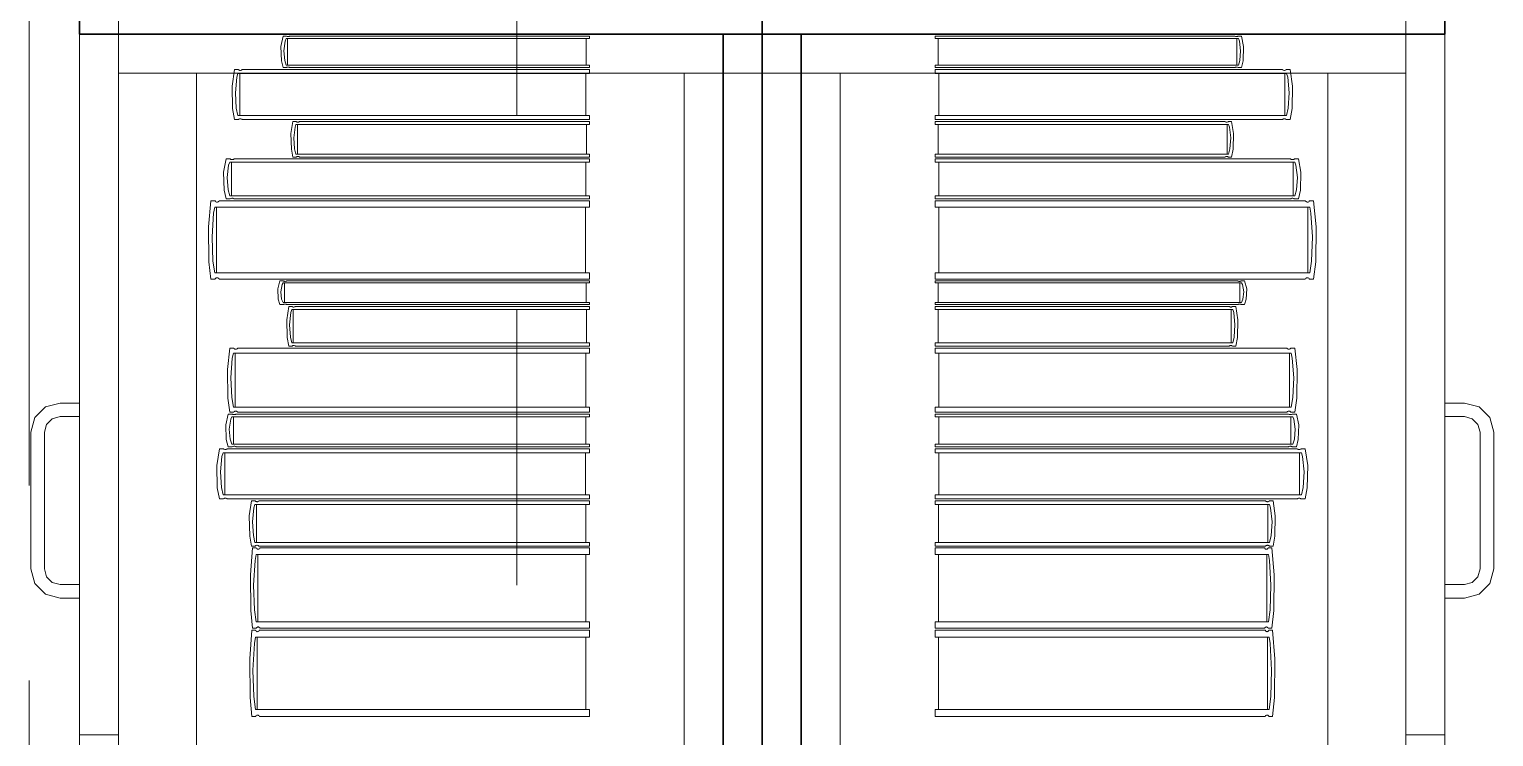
# Model space of a CAD drawing. Header units: inches. Extents: x -38 to 5698, y -33 to 92.
# Drawn here: x 115.82 to 116.571, y 11.721 to 12.084 of the extents above; entities that cross this region are included whole.
import ezdxf

# ---------------------------------------------------------------- set-up
doc = ezdxf.new("R2010")
doc.units = ezdxf.units.IN
doc.header["$MEASUREMENT"] = 0
doc.set_wipeout_variables(frame=1)
for name, pattern in [('Hidden Line', [0.195611, 0.141111, -0.0545]), ('Punto & Raya', [0.65, 0.5, -0.075, 0, -0.075]), ('Wipeout_Contour', [1, 0, -1])]:
    doc.linetypes.add(name, pattern=pattern)
for name, color, linetype in [('02 _ ARQ _ ALB _ Ejes Generales', 7, 'Continuous'), ('08 _ STR _ EXT _ 09 Vigas', 7, 'Continuous'), ('Interior - Mobiliario', 7, 'Continuous')]:
    doc.layers.add(name, color=color, linetype=linetype)

msp = doc.modelspace()

# ---------------------------------------------------------------- linework, layer by layer
at = {"layer": '02 _ ARQ _ ALB _ Ejes Generales', "color": 252, "linetype": 'Punto & Raya', "lineweight": 13}
msp.add_line((115.82, 3.05001), (115.82, 44.9), dxfattribs=at)
at = {"layer": 'Interior - Mobiliario', "color": 175, "linetype": 'Continuous', "lineweight": 13}
for p, q in [((115.8658, 10.62125), (115.8658, 12.08125)), ((115.8658, 12.08125), (116.1758, 12.08125)), ((116.1758, 12.08125), (116.1758, 10.62125)), ((116.2158, 12.08125), (116.2158, 10.62125)), ((116.5258, 12.08125), (116.2158, 12.08125)), ((116.5258, 10.62125), (116.5258, 12.08125)), ((115.94923, 12.06767), (115.94903, 12.07488)), ((115.95054, 12.0728), (115.95094, 12.06784)), ((116.44106, 12.0728), (116.44066, 12.06784)), ((116.44236, 12.06767), (116.44256, 12.07488)), ((115.95009, 12.06414), (115.94923, 12.06767)), ((115.95094, 12.06784), (115.95166, 12.06542)), ((115.95166, 12.06542), (116.10714, 12.06542)), ((116.10714, 12.06542), (116.10714, 12.06414)), ((116.43993, 12.06542), (116.28445, 12.06542)), ((116.28445, 12.06542), (116.28445, 12.06414)), ((116.44066, 12.06784), (116.43993, 12.06542)), ((116.44151, 12.06414), (116.44236, 12.06767)), ((115.8658, 10.64125), (115.8658, 12.06125)), ((115.8658, 12.06125), (115.9058, 12.06125)), ((115.9058, 12.06125), (116.1558, 12.06125)), ((115.9058, 12.06125), (115.9058, 10.64125)), ((115.92393, 12.05458), (115.92515, 12.06314)), ((115.92515, 12.06314), (115.92713, 12.06314)), ((115.92643, 12.05914), (115.92567, 12.05127)), ((115.92697, 12.06108), (115.92643, 12.05914)), ((116.10714, 12.06108), (115.92697, 12.06108)), ((115.92713, 12.06314), (115.92728, 12.063)), ((115.92728, 12.063), (115.92752, 12.06285)), ((115.92752, 12.06285), (115.92777, 12.06275)), ((115.92777, 12.06275), (115.92803, 12.06271)), ((115.92788, 12.03953), (115.92788, 12.06108)), ((115.92803, 12.06271), (115.9283, 12.06271)), ((115.9283, 12.06271), (115.92857, 12.06277)), ((115.92857, 12.06277), (115.92882, 12.06288)), ((115.92882, 12.06288), (115.92904, 12.06304)), ((115.92904, 12.06304), (115.92915, 12.06314)), ((115.92915, 12.06314), (116.10714, 12.06314)), ((115.95179, 12.06414), (115.95009, 12.06414)), ((115.95188, 12.0642), (115.95179, 12.06414)), ((115.95208, 12.0643), (115.95188, 12.0642)), ((115.9523, 12.06436), (115.95208, 12.0643)), ((115.95252, 12.0644), (115.9523, 12.06436)), ((115.95275, 12.0644), (115.95252, 12.0644)), ((115.95298, 12.06438), (115.95275, 12.0644)), ((115.9532, 12.06431), (115.95298, 12.06438)), ((115.9534, 12.06422), (115.9532, 12.06431)), ((115.95353, 12.06414), (115.9534, 12.06422)), ((116.10714, 12.06414), (115.95353, 12.06414)), ((116.10532, 12.06108), (116.10532, 12.03953)), ((116.10714, 12.06314), (116.10714, 12.06108)), ((116.1558, 10.64125), (116.1558, 12.06125)), ((116.2358, 10.64125), (116.2358, 12.06125)), ((116.4858, 12.06125), (116.2358, 12.06125)), ((116.28445, 12.06414), (116.43806, 12.06414)), ((116.46245, 12.06314), (116.28445, 12.06314)), ((116.28445, 12.06314), (116.28445, 12.06108)), ((116.28445, 12.06108), (116.46462, 12.06108)), ((116.28627, 12.06108), (116.28627, 12.03953)), ((116.43806, 12.06414), (116.43819, 12.06422)), ((116.43819, 12.06422), (116.43839, 12.06431)), ((116.43839, 12.06431), (116.43861, 12.06438)), ((116.43861, 12.06438), (116.43884, 12.0644)), ((116.43884, 12.0644), (116.43907, 12.0644)), ((116.43907, 12.0644), (116.4393, 12.06436)), ((116.4393, 12.06436), (116.43951, 12.0643)), ((116.43951, 12.0643), (116.43971, 12.0642)), ((116.43971, 12.0642), (116.4398, 12.06414)), ((116.4398, 12.06414), (116.44151, 12.06414)), ((116.46255, 12.06304), (116.46245, 12.06314)), ((116.46278, 12.06288), (116.46255, 12.06304)), ((116.46303, 12.06277), (116.46278, 12.06288)), ((116.46329, 12.06271), (116.46303, 12.06277)), ((116.46356, 12.06271), (116.46329, 12.06271)), ((116.46382, 12.06275), (116.46356, 12.06271)), ((116.46371, 12.03953), (116.46371, 12.06108)), ((116.46408, 12.06285), (116.46382, 12.06275)), ((116.46431, 12.063), (116.46408, 12.06285)), ((116.46446, 12.06314), (116.46431, 12.063)), ((116.46644, 12.06314), (116.46446, 12.06314)), ((116.46462, 12.06108), (116.46516, 12.05914)), ((116.46516, 12.05914), (116.46592, 12.05127)), ((116.46766, 12.05458), (116.46644, 12.06314)), ((116.5258, 12.06125), (116.4858, 12.06125)), ((116.4858, 12.06125), (116.4858, 10.64125)), ((116.5258, 10.64125), (116.5258, 12.06125)), ((115.92416, 12.04311), (115.92393, 12.05458)), ((115.92567, 12.05127), (115.92614, 12.04338)), ((116.46592, 12.05127), (116.46546, 12.04338)), ((116.46744, 12.04311), (116.46766, 12.05458)), ((115.92515, 12.03748), (115.92416, 12.04311)), ((115.92614, 12.04338), (115.92697, 12.03953)), ((116.46546, 12.04338), (116.46462, 12.03953)), ((116.46644, 12.03748), (116.46744, 12.04311)), ((115.92713, 12.03748), (115.92515, 12.03748)), ((115.92697, 12.03953), (116.10714, 12.03953)), ((115.92723, 12.03758), (115.92713, 12.03748)), ((115.92746, 12.03774), (115.92723, 12.03758)), ((115.92771, 12.03785), (115.92746, 12.03774)), ((115.92797, 12.0379), (115.92771, 12.03785)), ((115.92824, 12.03791), (115.92797, 12.0379)), ((115.92851, 12.03786), (115.92824, 12.03791)), ((115.92876, 12.03777), (115.92851, 12.03786)), ((115.929, 12.03762), (115.92876, 12.03777)), ((115.92915, 12.03748), (115.929, 12.03762)), ((116.10714, 12.03748), (115.92915, 12.03748)), ((115.95417, 12.03041), (115.95519, 12.03648)), ((115.95519, 12.03648), (115.95684, 12.03648)), ((115.95684, 12.03648), (115.95696, 12.03638)), ((115.95696, 12.03638), (115.95716, 12.03628)), ((115.95716, 12.03628), (115.95737, 12.03621)), ((115.95737, 12.03621), (115.95759, 12.03618)), ((115.95759, 12.03618), (115.95782, 12.03618)), ((115.95782, 12.03618), (115.95804, 12.03622)), ((115.95804, 12.03622), (115.95825, 12.0363)), ((115.95825, 12.0363), (115.95844, 12.03641)), ((115.95844, 12.03641), (115.95852, 12.03648)), ((115.95852, 12.03648), (116.10714, 12.03648)), ((116.10714, 12.03953), (116.10714, 12.03748)), ((116.10714, 12.03648), (116.10714, 12.03503)), ((116.46462, 12.03953), (116.28445, 12.03953)), ((116.28445, 12.03953), (116.28445, 12.03748)), ((116.28445, 12.03748), (116.46245, 12.03748)), ((116.43307, 12.03648), (116.28445, 12.03648)), ((116.28445, 12.03648), (116.28445, 12.03503)), ((116.43315, 12.03641), (116.43307, 12.03648)), ((116.43335, 12.0363), (116.43315, 12.03641)), ((116.43356, 12.03622), (116.43335, 12.0363)), ((116.43377, 12.03618), (116.43356, 12.03622)), ((116.434, 12.03618), (116.43377, 12.03618)), ((116.43422, 12.03621), (116.434, 12.03618)), ((116.43443, 12.03628), (116.43422, 12.03621)), ((116.43463, 12.03638), (116.43443, 12.03628)), ((116.43475, 12.03648), (116.43463, 12.03638)), ((116.43641, 12.03648), (116.43475, 12.03648)), ((116.43743, 12.03041), (116.43641, 12.03648)), ((116.46245, 12.03748), (116.4626, 12.03762)), ((116.4626, 12.03762), (116.46283, 12.03777)), ((116.46283, 12.03777), (116.46308, 12.03786)), ((116.46308, 12.03786), (116.46335, 12.03791)), ((116.46335, 12.03791), (116.46362, 12.0379)), ((116.46362, 12.0379), (116.46388, 12.03785)), ((116.46388, 12.03785), (116.46413, 12.03774)), ((116.46413, 12.03774), (116.46436, 12.03758)), ((116.46436, 12.03758), (116.46446, 12.03748)), ((116.46446, 12.03748), (116.46644, 12.03748)), ((115.95436, 12.02228), (115.95417, 12.03041)), ((115.95626, 12.03365), (115.95562, 12.02807)), ((115.95562, 12.02807), (115.95601, 12.02247)), ((115.95671, 12.03503), (115.95626, 12.03365)), ((116.10714, 12.03503), (115.95671, 12.03503)), ((115.95747, 12.01974), (115.95747, 12.03503)), ((116.10562, 12.03503), (116.10562, 12.01974)), ((116.28445, 12.03503), (116.43489, 12.03503)), ((116.28597, 12.03503), (116.28597, 12.01974)), ((116.43413, 12.01974), (116.43413, 12.03503)), ((116.43489, 12.03503), (116.43534, 12.03365)), ((116.43534, 12.03365), (116.43597, 12.02807)), ((116.43597, 12.02807), (116.43558, 12.02247)), ((116.43724, 12.02228), (116.43743, 12.03041)), ((115.95519, 12.01829), (115.95436, 12.02228)), ((115.95601, 12.02247), (115.95671, 12.01974)), ((116.43558, 12.02247), (116.43489, 12.01974)), ((116.43641, 12.01829), (116.43724, 12.02228)), ((115.91965, 12.01047), (115.9209, 12.01729)), ((115.9209, 12.01729), (115.92292, 12.01729)), ((115.92221, 12.0141), (115.92143, 12.00783)), ((115.92276, 12.01565), (115.92221, 12.0141)), ((116.10714, 12.01565), (115.92276, 12.01565)), ((115.92292, 12.01729), (115.92308, 12.01718)), ((115.92308, 12.01718), (115.92332, 12.01706)), ((115.92332, 12.01706), (115.92358, 12.01698)), ((115.92358, 12.01698), (115.92385, 12.01695)), ((115.92369, 11.99847), (115.92369, 12.01565)), ((115.92385, 12.01695), (115.92412, 12.01695)), ((115.92412, 12.01695), (115.92439, 12.017)), ((115.92439, 12.017), (115.92465, 12.01708)), ((115.92465, 12.01708), (115.92488, 12.01721)), ((115.92488, 12.01721), (115.92499, 12.01729)), ((115.92499, 12.01729), (116.10714, 12.01729)), ((115.95684, 12.01829), (115.95519, 12.01829)), ((115.95671, 12.01974), (116.10714, 12.01974)), ((115.95692, 12.01836), (115.95684, 12.01829)), ((115.95712, 12.01847), (115.95692, 12.01836)), ((115.95732, 12.01855), (115.95712, 12.01847)), ((115.95754, 12.01859), (115.95732, 12.01855)), ((115.95777, 12.01859), (115.95754, 12.01859)), ((115.95799, 12.01856), (115.95777, 12.01859)), ((115.9582, 12.01849), (115.95799, 12.01856)), ((115.9584, 12.01839), (115.9582, 12.01849)), ((115.95852, 12.01829), (115.9584, 12.01839)), ((116.10714, 12.01829), (115.95852, 12.01829)), ((116.10528, 12.01565), (116.10528, 11.99847)), ((116.10714, 12.01974), (116.10714, 12.01829)), ((116.10714, 12.01729), (116.10714, 12.01565)), ((116.43489, 12.01974), (116.28445, 12.01974)), ((116.28445, 12.01974), (116.28445, 12.01829)), ((116.28445, 12.01829), (116.43307, 12.01829)), ((116.46661, 12.01729), (116.28445, 12.01729)), ((116.28445, 12.01729), (116.28445, 12.01565)), ((116.28445, 12.01565), (116.46883, 12.01565)), ((116.28632, 12.01565), (116.28632, 11.99847)), ((116.43307, 12.01829), (116.4332, 12.01839)), ((116.4332, 12.01839), (116.43339, 12.01849)), ((116.43339, 12.01849), (116.4336, 12.01856)), ((116.4336, 12.01856), (116.43382, 12.01859)), ((116.43382, 12.01859), (116.43405, 12.01859)), ((116.43405, 12.01859), (116.43427, 12.01855)), ((116.43427, 12.01855), (116.43448, 12.01847)), ((116.43448, 12.01847), (116.43467, 12.01836)), ((116.43467, 12.01836), (116.43475, 12.01829)), ((116.43475, 12.01829), (116.43641, 12.01829)), ((116.46671, 12.01721), (116.46661, 12.01729)), ((116.46694, 12.01708), (116.46671, 12.01721)), ((116.4672, 12.017), (116.46694, 12.01708)), ((116.46747, 12.01695), (116.4672, 12.017)), ((116.46774, 12.01695), (116.46747, 12.01695)), ((116.46801, 12.01698), (116.46774, 12.01695)), ((116.4679, 11.99847), (116.4679, 12.01565)), ((116.46827, 12.01706), (116.46801, 12.01698)), ((116.46851, 12.01718), (116.46827, 12.01706)), ((116.46867, 12.01729), (116.46851, 12.01718)), ((116.47069, 12.01729), (116.46867, 12.01729)), ((116.46883, 12.01565), (116.46938, 12.0141)), ((116.46938, 12.0141), (116.47016, 12.00783)), ((116.47194, 12.01047), (116.47069, 12.01729)), ((115.91988, 12.00132), (115.91965, 12.01047)), ((115.92143, 12.00783), (115.92191, 12.00154)), ((116.47016, 12.00783), (116.46969, 12.00154)), ((116.47171, 12.00132), (116.47194, 12.01047)), ((115.9209, 11.99684), (115.91988, 12.00132)), ((115.92191, 12.00154), (115.92276, 11.99847)), ((115.92276, 11.99847), (116.10714, 11.99847)), ((116.10714, 11.99847), (116.10714, 11.99684)), ((116.46883, 11.99847), (116.28445, 11.99847)), ((116.28445, 11.99847), (116.28445, 11.99684)), ((116.46969, 12.00154), (116.46883, 11.99847)), ((116.47069, 11.99684), (116.47171, 12.00132)), ((115.91183, 11.98248), (115.91313, 11.99584)), ((115.91313, 11.99584), (115.91524, 11.99584)), ((115.91507, 11.99263), (115.91449, 11.9896)), ((116.10714, 11.99263), (115.91507, 11.99263)), ((115.91524, 11.99584), (115.9154, 11.99562)), ((115.9154, 11.99562), (115.91565, 11.99539)), ((115.91565, 11.99539), (115.91592, 11.99524)), ((115.91592, 11.99524), (115.9162, 11.99517)), ((115.91604, 11.95899), (115.91604, 11.99263)), ((115.9162, 11.99517), (115.91649, 11.99518)), ((115.91649, 11.99518), (115.91677, 11.99527)), ((115.91677, 11.99527), (115.91703, 11.99544)), ((115.91703, 11.99544), (115.91728, 11.99568)), ((115.91728, 11.99568), (115.91739, 11.99584)), ((115.91739, 11.99584), (116.10714, 11.99584)), ((115.92292, 11.99684), (115.9209, 11.99684)), ((115.92303, 11.99692), (115.92292, 11.99684)), ((115.92326, 11.99704), (115.92303, 11.99692)), ((115.92352, 11.99713), (115.92326, 11.99704)), ((115.92379, 11.99718), (115.92352, 11.99713)), ((115.92406, 11.99718), (115.92379, 11.99718)), ((115.92433, 11.99714), (115.92406, 11.99718)), ((115.92459, 11.99707), (115.92433, 11.99714)), ((115.92483, 11.99695), (115.92459, 11.99707)), ((115.92499, 11.99684), (115.92483, 11.99695)), ((116.10714, 11.99684), (115.92499, 11.99684)), ((116.1052, 11.99263), (116.1052, 11.95899)), ((116.10714, 11.99584), (116.10714, 11.99263)), ((116.28445, 11.99684), (116.46661, 11.99684)), ((116.4742, 11.99584), (116.28445, 11.99584)), ((116.28445, 11.99584), (116.28445, 11.99263)), ((116.28445, 11.99263), (116.47652, 11.99263)), ((116.28639, 11.99263), (116.28639, 11.95899)), ((116.46661, 11.99684), (116.46676, 11.99695)), ((116.46676, 11.99695), (116.467, 11.99707)), ((116.467, 11.99707), (116.46726, 11.99714)), ((116.46726, 11.99714), (116.46753, 11.99718)), ((116.46753, 11.99718), (116.4678, 11.99718)), ((116.4678, 11.99718), (116.46807, 11.99713)), ((116.46807, 11.99713), (116.46833, 11.99704)), ((116.46833, 11.99704), (116.46856, 11.99692)), ((116.46856, 11.99692), (116.46867, 11.99684)), ((116.46867, 11.99684), (116.47069, 11.99684)), ((116.47431, 11.99568), (116.4742, 11.99584)), ((116.47456, 11.99544), (116.47431, 11.99568)), ((116.47482, 11.99527), (116.47456, 11.99544)), ((116.4751, 11.99518), (116.47482, 11.99527)), ((116.47539, 11.99517), (116.4751, 11.99518)), ((116.47567, 11.99524), (116.47539, 11.99517)), ((116.47555, 11.95899), (116.47555, 11.99263)), ((116.47594, 11.99539), (116.47567, 11.99524)), ((116.47619, 11.99562), (116.47594, 11.99539)), ((116.47635, 11.99584), (116.47619, 11.99562)), ((116.47846, 11.99584), (116.47635, 11.99584)), ((116.47652, 11.99263), (116.4771, 11.9896)), ((116.47977, 11.98248), (116.47846, 11.99584)), ((115.91449, 11.9896), (115.91368, 11.97732)), ((116.4771, 11.9896), (116.47791, 11.97732)), ((115.91207, 11.96457), (115.91183, 11.98248)), ((115.91368, 11.97732), (115.91418, 11.96499)), ((116.47791, 11.97732), (116.47741, 11.96499)), ((116.47952, 11.96457), (116.47977, 11.98248)), ((115.91313, 11.95579), (115.91207, 11.96457)), ((115.91418, 11.96499), (115.91507, 11.95899)), ((116.47741, 11.96499), (116.47652, 11.95899)), ((116.47846, 11.95579), (116.47952, 11.96457)), ((115.91524, 11.95579), (115.91313, 11.95579)), ((115.91507, 11.95899), (116.10714, 11.95899)), ((115.91535, 11.95594), (115.91524, 11.95579)), ((115.91559, 11.95618), (115.91535, 11.95594)), ((115.91586, 11.95635), (115.91559, 11.95618)), ((115.91614, 11.95645), (115.91586, 11.95635)), ((115.91642, 11.95645), (115.91614, 11.95645)), ((115.91671, 11.95638), (115.91642, 11.95645)), ((115.91698, 11.95623), (115.91671, 11.95638)), ((115.91723, 11.956), (115.91698, 11.95623)), ((115.91739, 11.95579), (115.91723, 11.956)), ((116.10714, 11.95579), (115.91739, 11.95579)), ((115.94745, 11.95077), (115.94851, 11.95479)), ((115.94851, 11.95479), (115.95024, 11.95479)), ((115.94963, 11.95291), (115.94897, 11.94922)), ((115.9501, 11.95382), (115.94963, 11.95291)), ((116.10714, 11.95382), (115.9501, 11.95382)), ((115.95024, 11.95479), (115.95037, 11.95472)), ((115.95037, 11.95472), (115.95057, 11.95465)), ((115.95057, 11.95465), (115.95079, 11.95461)), ((115.95079, 11.95461), (115.95102, 11.95458)), ((115.95089, 11.94371), (115.95089, 11.95382)), ((115.95102, 11.95458), (115.95126, 11.95459)), ((115.95126, 11.95459), (115.95149, 11.95461)), ((115.95149, 11.95461), (115.95171, 11.95467)), ((115.95171, 11.95467), (115.95191, 11.95474)), ((115.95191, 11.95474), (115.95199, 11.95479)), ((115.95199, 11.95479), (116.10714, 11.95479)), ((116.10555, 11.95382), (116.10555, 11.94371)), ((116.10714, 11.95899), (116.10714, 11.95579)), ((116.10714, 11.95479), (116.10714, 11.95382)), ((116.47652, 11.95899), (116.28445, 11.95899)), ((116.28445, 11.95899), (116.28445, 11.95579)), ((116.28445, 11.95579), (116.4742, 11.95579)), ((116.4396, 11.95479), (116.28445, 11.95479)), ((116.28445, 11.95479), (116.28445, 11.95382)), ((116.28445, 11.95382), (116.44149, 11.95382)), ((116.28604, 11.95382), (116.28604, 11.94371)), ((116.43969, 11.95474), (116.4396, 11.95479)), ((116.43989, 11.95467), (116.43969, 11.95474)), ((116.4401, 11.95461), (116.43989, 11.95467)), ((116.44033, 11.95459), (116.4401, 11.95461)), ((116.44057, 11.95458), (116.44033, 11.95459)), ((116.4408, 11.95461), (116.44057, 11.95458)), ((116.4407, 11.94371), (116.4407, 11.95382)), ((116.44102, 11.95465), (116.4408, 11.95461)), ((116.44122, 11.95472), (116.44102, 11.95465)), ((116.44135, 11.95479), (116.44122, 11.95472)), ((116.44308, 11.95479), (116.44135, 11.95479)), ((116.44149, 11.95382), (116.44196, 11.95291)), ((116.44196, 11.95291), (116.44263, 11.94922)), ((116.44414, 11.95077), (116.44308, 11.95479)), ((116.4742, 11.95579), (116.47436, 11.956)), ((116.47436, 11.956), (116.47461, 11.95623)), ((116.47461, 11.95623), (116.47488, 11.95638)), ((116.47488, 11.95638), (116.47517, 11.95645)), ((116.47517, 11.95645), (116.47545, 11.95645)), ((116.47545, 11.95645), (116.47573, 11.95635)), ((116.47573, 11.95635), (116.476, 11.95618)), ((116.476, 11.95618), (116.47625, 11.95594)), ((116.47625, 11.95594), (116.47635, 11.95579)), ((116.47635, 11.95579), (116.47846, 11.95579)), ((115.94765, 11.94539), (115.94745, 11.95077)), ((115.94851, 11.94275), (115.94765, 11.94539)), ((115.94897, 11.94922), (115.94937, 11.94551)), ((115.94937, 11.94551), (115.9501, 11.94371)), ((116.44222, 11.94551), (116.44149, 11.94371)), ((116.44263, 11.94922), (116.44222, 11.94551)), ((116.44308, 11.94275), (116.44395, 11.94539)), ((116.44395, 11.94539), (116.44414, 11.95077)), ((115.95024, 11.94275), (115.94851, 11.94275)), ((115.9501, 11.94371), (116.10714, 11.94371)), ((115.95033, 11.94279), (115.95024, 11.94275)), ((115.95053, 11.94287), (115.95033, 11.94279)), ((115.95074, 11.94292), (115.95053, 11.94287)), ((115.95097, 11.94294), (115.95074, 11.94292)), ((115.95121, 11.94295), (115.95097, 11.94294)), ((115.95144, 11.94293), (115.95121, 11.94295)), ((115.95166, 11.94288), (115.95144, 11.94293)), ((115.95186, 11.94281), (115.95166, 11.94288)), ((115.95199, 11.94275), (115.95186, 11.94281)), ((116.10714, 11.94275), (115.95199, 11.94275)), ((115.95199, 11.93495), (115.95303, 11.94175)), ((115.95303, 11.94175), (115.9547, 11.94175)), ((115.95411, 11.93857), (115.95347, 11.93232)), ((115.95457, 11.94012), (115.95411, 11.93857)), ((116.10714, 11.94012), (115.95457, 11.94012)), ((115.9547, 11.94175), (115.95483, 11.94164)), ((115.95483, 11.94164), (115.95503, 11.94152)), ((115.95503, 11.94152), (115.95524, 11.94144)), ((115.95524, 11.94144), (115.95547, 11.94141)), ((115.95534, 11.923), (115.95534, 11.94012)), ((115.95547, 11.94141), (115.95569, 11.94141)), ((115.95569, 11.94141), (115.95592, 11.94146)), ((115.95592, 11.94146), (115.95613, 11.94154)), ((115.95613, 11.94154), (115.95632, 11.94167)), ((115.95632, 11.94167), (115.95641, 11.94175)), ((115.95641, 11.94175), (116.10714, 11.94175)), ((116.1056, 11.94012), (116.1056, 11.923)), ((116.10714, 11.94371), (116.10714, 11.94275)), ((116.10714, 11.94175), (116.10714, 11.94012)), ((116.44149, 11.94371), (116.28445, 11.94371)), ((116.28445, 11.94371), (116.28445, 11.94275)), ((116.28445, 11.94275), (116.4396, 11.94275)), ((116.43518, 11.94175), (116.28445, 11.94175)), ((116.28445, 11.94175), (116.28445, 11.94012)), ((116.28445, 11.94012), (116.43703, 11.94012)), ((116.28599, 11.94012), (116.28599, 11.923)), ((116.43527, 11.94167), (116.43518, 11.94175)), ((116.43546, 11.94154), (116.43527, 11.94167)), ((116.43568, 11.94146), (116.43546, 11.94154)), ((116.4359, 11.94141), (116.43568, 11.94146)), ((116.43613, 11.94141), (116.4359, 11.94141)), ((116.43635, 11.94144), (116.43613, 11.94141)), ((116.43625, 11.923), (116.43625, 11.94012)), ((116.43657, 11.94152), (116.43635, 11.94144)), ((116.43676, 11.94164), (116.43657, 11.94152)), ((116.43689, 11.94175), (116.43676, 11.94164)), ((116.43857, 11.94175), (116.43689, 11.94175)), ((116.43703, 11.94012), (116.43748, 11.93857)), ((116.43748, 11.93857), (116.43813, 11.93232)), ((116.4396, 11.93495), (116.43857, 11.94175)), ((116.4396, 11.94275), (116.43973, 11.94281)), ((116.43973, 11.94281), (116.43993, 11.94288)), ((116.43993, 11.94288), (116.44015, 11.94293)), ((116.44015, 11.94293), (116.44038, 11.94295)), ((116.44038, 11.94295), (116.44062, 11.94294)), ((116.44062, 11.94294), (116.44085, 11.94292)), ((116.44085, 11.94292), (116.44107, 11.94287)), ((116.44107, 11.94287), (116.44127, 11.94279)), ((116.44127, 11.94279), (116.44135, 11.94275)), ((116.44135, 11.94275), (116.44308, 11.94275)), ((115.95218, 11.92584), (115.95199, 11.93495)), ((115.95347, 11.93232), (115.95386, 11.92605)), ((116.43813, 11.93232), (116.43773, 11.92605)), ((116.43941, 11.92584), (116.4396, 11.93495)), ((115.95303, 11.92137), (115.95218, 11.92584)), ((115.95386, 11.92605), (115.95457, 11.923)), ((115.95457, 11.923), (116.10714, 11.923)), ((116.10714, 11.923), (116.10714, 11.92137)), ((116.43703, 11.923), (116.28445, 11.923)), ((116.28445, 11.923), (116.28445, 11.92137)), ((116.43773, 11.92605), (116.43703, 11.923)), ((116.43857, 11.92137), (116.43941, 11.92584)), ((115.92156, 11.90943), (115.9228, 11.92037)), ((115.9228, 11.92037), (115.9248, 11.92037)), ((115.9241, 11.91526), (115.92333, 11.9052)), ((115.92464, 11.91774), (115.9241, 11.91526)), ((116.10714, 11.91774), (115.92464, 11.91774)), ((115.9248, 11.92037), (115.92495, 11.92019)), ((115.92495, 11.92019), (115.92519, 11.92)), ((115.92519, 11.92), (115.92545, 11.91988)), ((115.92545, 11.91988), (115.92572, 11.91982)), ((115.92556, 11.89019), (115.92556, 11.91774)), ((115.92572, 11.91982), (115.92599, 11.91983)), ((115.92599, 11.91983), (115.92626, 11.9199)), ((115.92626, 11.9199), (115.92651, 11.92004)), ((115.92651, 11.92004), (115.92674, 11.92024)), ((115.92674, 11.92024), (115.92684, 11.92037)), ((115.92684, 11.92037), (116.10714, 11.92037)), ((115.9547, 11.92137), (115.95303, 11.92137)), ((115.95479, 11.92145), (115.9547, 11.92137)), ((115.95498, 11.92157), (115.95479, 11.92145)), ((115.95519, 11.92166), (115.95498, 11.92157)), ((115.95542, 11.9217), (115.95519, 11.92166)), ((115.95564, 11.92171), (115.95542, 11.9217)), ((115.95587, 11.92167), (115.95564, 11.92171)), ((115.95608, 11.92159), (115.95587, 11.92167)), ((115.95628, 11.92148), (115.95608, 11.92159)), ((115.95641, 11.92137), (115.95628, 11.92148)), ((116.10714, 11.92137), (115.95641, 11.92137)), ((116.1053, 11.91774), (116.1053, 11.89019)), ((116.10714, 11.92037), (116.10714, 11.91774)), ((116.28445, 11.92137), (116.43518, 11.92137)), ((116.46475, 11.92037), (116.28445, 11.92037)), ((116.28445, 11.92037), (116.28445, 11.91774)), ((116.28445, 11.91774), (116.46695, 11.91774)), ((116.2863, 11.91774), (116.2863, 11.89019)), ((116.43518, 11.92137), (116.43531, 11.92148)), ((116.43531, 11.92148), (116.43551, 11.92159)), ((116.43551, 11.92159), (116.43572, 11.92167)), ((116.43572, 11.92167), (116.43595, 11.92171)), ((116.43595, 11.92171), (116.43618, 11.9217)), ((116.43618, 11.9217), (116.4364, 11.92166)), ((116.4364, 11.92166), (116.43661, 11.92157)), ((116.43661, 11.92157), (116.43681, 11.92145)), ((116.43681, 11.92145), (116.43689, 11.92137)), ((116.43689, 11.92137), (116.43857, 11.92137)), ((116.46485, 11.92024), (116.46475, 11.92037)), ((116.46508, 11.92004), (116.46485, 11.92024)), ((116.46534, 11.9199), (116.46508, 11.92004)), ((116.4656, 11.91983), (116.46534, 11.9199)), ((116.46587, 11.91982), (116.4656, 11.91983)), ((116.46614, 11.91988), (116.46587, 11.91982)), ((116.46603, 11.89019), (116.46603, 11.91774)), ((116.4664, 11.92), (116.46614, 11.91988)), ((116.46664, 11.92019), (116.4664, 11.92)), ((116.46679, 11.92037), (116.46664, 11.92019)), ((116.46879, 11.92037), (116.46679, 11.92037)), ((116.46695, 11.91774), (116.4675, 11.91526)), ((116.4675, 11.91526), (116.46827, 11.9052)), ((116.47003, 11.90943), (116.46879, 11.92037)), ((115.92179, 11.89476), (115.92156, 11.90943)), ((116.4698, 11.89476), (116.47003, 11.90943)), ((115.92333, 11.9052), (115.92379, 11.89511)), ((116.46827, 11.9052), (116.4678, 11.89511)), ((115.9228, 11.88757), (115.92179, 11.89476)), ((115.92379, 11.89511), (115.92464, 11.89019)), ((116.4678, 11.89511), (116.46695, 11.89019)), ((116.46879, 11.88757), (116.4698, 11.89476)), ((115.82281, 11.88475), (115.8283, 11.89024)), ((115.8283, 11.89024), (115.8358, 11.89225)), ((115.8358, 11.88525), (115.8318, 11.88418)), ((115.8358, 11.89225), (115.8458, 11.89225)), ((115.8458, 11.88525), (115.8358, 11.88525)), ((115.8458, 11.89225), (115.8458, 11.88525)), ((115.92074, 11.88098), (115.92198, 11.88657)), ((115.92198, 11.88657), (115.924, 11.88657)), ((115.9248, 11.88757), (115.9228, 11.88757)), ((115.92383, 11.88523), (115.92329, 11.88396)), ((116.10714, 11.88523), (115.92383, 11.88523)), ((115.924, 11.88657), (115.92415, 11.88648)), ((115.92415, 11.88648), (115.92439, 11.88638)), ((115.92439, 11.88638), (115.92465, 11.88632)), ((115.92464, 11.89019), (116.10714, 11.89019)), ((115.92465, 11.88632), (115.92491, 11.88629)), ((115.92476, 11.87115), (115.92476, 11.88523)), ((115.9249, 11.8877), (115.9248, 11.88757)), ((115.92514, 11.8879), (115.9249, 11.8877)), ((115.92491, 11.88629), (115.92519, 11.88629)), ((115.92539, 11.88803), (115.92514, 11.8879)), ((115.92519, 11.88629), (115.92546, 11.88633)), ((115.92566, 11.88811), (115.92539, 11.88803)), ((115.92546, 11.88633), (115.92571, 11.8864)), ((115.92593, 11.88812), (115.92566, 11.88811)), ((115.92571, 11.8864), (115.92594, 11.8865)), ((115.9262, 11.88806), (115.92593, 11.88812)), ((115.92594, 11.8865), (115.92605, 11.88657)), ((115.92605, 11.88657), (116.10714, 11.88657)), ((115.92645, 11.88793), (115.9262, 11.88806)), ((115.92669, 11.88775), (115.92645, 11.88793)), ((115.92684, 11.88757), (115.92669, 11.88775)), ((116.10714, 11.88757), (115.92684, 11.88757)), ((116.10529, 11.88523), (116.10529, 11.87115)), ((116.10714, 11.89019), (116.10714, 11.88757)), ((116.10714, 11.88657), (116.10714, 11.88523)), ((116.46695, 11.89019), (116.28445, 11.89019)), ((116.28445, 11.89019), (116.28445, 11.88757)), ((116.28445, 11.88757), (116.46475, 11.88757)), ((116.46555, 11.88657), (116.28445, 11.88657)), ((116.28445, 11.88657), (116.28445, 11.88523)), ((116.28445, 11.88523), (116.46776, 11.88523)), ((116.2863, 11.88523), (116.2863, 11.87115)), ((116.46475, 11.88757), (116.4649, 11.88775)), ((116.4649, 11.88775), (116.46514, 11.88793)), ((116.46514, 11.88793), (116.46539, 11.88806)), ((116.46539, 11.88806), (116.46566, 11.88812)), ((116.46565, 11.8865), (116.46555, 11.88657)), ((116.46588, 11.8864), (116.46565, 11.8865)), ((116.46566, 11.88812), (116.46593, 11.88811)), ((116.46614, 11.88633), (116.46588, 11.8864)), ((116.46593, 11.88811), (116.4662, 11.88803)), ((116.4664, 11.88629), (116.46614, 11.88633)), ((116.4662, 11.88803), (116.46645, 11.8879)), ((116.46668, 11.88629), (116.4664, 11.88629)), ((116.46645, 11.8879), (116.46669, 11.8877)), ((116.46695, 11.88632), (116.46668, 11.88629)), ((116.46669, 11.8877), (116.46679, 11.88757)), ((116.46679, 11.88757), (116.46879, 11.88757)), ((116.46683, 11.87115), (116.46683, 11.88523)), ((116.4672, 11.88638), (116.46695, 11.88632)), ((116.46744, 11.88648), (116.4672, 11.88638)), ((116.4676, 11.88657), (116.46744, 11.88648)), ((116.46961, 11.88657), (116.4676, 11.88657)), ((116.46776, 11.88523), (116.46831, 11.88396)), ((116.47085, 11.88098), (116.46961, 11.88657)), ((116.5558, 11.89225), (116.5458, 11.89225)), ((116.5458, 11.89225), (116.5458, 11.88525)), ((116.5458, 11.88525), (116.5558, 11.88525)), ((116.5633, 11.89024), (116.5558, 11.89225)), ((116.5558, 11.88525), (116.5598, 11.88418)), ((116.56879, 11.88475), (116.5633, 11.89024)), ((115.8208, 11.87725), (115.82281, 11.88475)), ((115.82887, 11.88125), (115.8278, 11.87725)), ((115.8318, 11.88418), (115.82887, 11.88125)), ((115.92097, 11.87348), (115.92074, 11.88098)), ((115.92329, 11.88396), (115.92251, 11.87882)), ((115.92251, 11.87882), (115.92298, 11.87366)), ((116.46831, 11.88396), (116.46908, 11.87882)), ((116.46908, 11.87882), (116.46861, 11.87366)), ((116.47062, 11.87348), (116.47085, 11.88098)), ((116.5598, 11.88418), (116.56272, 11.88125)), ((116.56272, 11.88125), (116.5638, 11.87725)), ((116.5708, 11.87725), (116.56879, 11.88475)), ((115.8208, 11.80725), (115.8208, 11.87725)), ((115.8278, 11.87725), (115.8278, 11.80725)), ((115.92198, 11.8698), (115.92097, 11.87348)), ((115.92298, 11.87366), (115.92383, 11.87115)), ((115.92383, 11.87115), (116.10714, 11.87115)), ((115.92485, 11.87008), (115.92459, 11.87004)), ((115.92513, 11.87008), (115.92485, 11.87008)), ((115.9254, 11.87005), (115.92513, 11.87008)), ((116.10714, 11.87115), (116.10714, 11.8698)), ((116.46776, 11.87115), (116.28445, 11.87115)), ((116.28445, 11.87115), (116.28445, 11.8698)), ((116.46619, 11.87005), (116.46646, 11.87008)), ((116.46646, 11.87008), (116.46674, 11.87008)), ((116.46674, 11.87008), (116.467, 11.87004)), ((116.46861, 11.87366), (116.46776, 11.87115)), ((116.46961, 11.8698), (116.47062, 11.87348)), ((116.5638, 11.87725), (116.5638, 11.80725)), ((116.5708, 11.80725), (116.5708, 11.87725)), ((115.91617, 11.86022), (115.91744, 11.8688)), ((115.91744, 11.8688), (115.9195, 11.8688)), ((115.91877, 11.86479), (115.91798, 11.8569)), ((115.91934, 11.86674), (115.91877, 11.86479)), ((116.10714, 11.86674), (115.91934, 11.86674)), ((115.9195, 11.8688), (115.91966, 11.86867)), ((115.91966, 11.86867), (115.9199, 11.86852)), ((115.9199, 11.86852), (115.92017, 11.86842)), ((115.92017, 11.86842), (115.92044, 11.86837)), ((115.92029, 11.84512), (115.92029, 11.86674)), ((115.92044, 11.86837), (115.92072, 11.86838)), ((115.92072, 11.86838), (115.921, 11.86844)), ((115.921, 11.86844), (115.92126, 11.86855)), ((115.92126, 11.86855), (115.9215, 11.8687)), ((115.9215, 11.8687), (115.9216, 11.8688)), ((115.9216, 11.8688), (116.10714, 11.8688)), ((115.924, 11.8698), (115.92198, 11.8698)), ((115.9241, 11.86987), (115.924, 11.8698)), ((115.92433, 11.86997), (115.9241, 11.86987)), ((115.92459, 11.87004), (115.92433, 11.86997)), ((115.92566, 11.86999), (115.9254, 11.87005)), ((115.92589, 11.86989), (115.92566, 11.86999)), ((115.92605, 11.8698), (115.92589, 11.86989)), ((116.10714, 11.8698), (115.92605, 11.8698)), ((116.10524, 11.86674), (116.10524, 11.84512)), ((116.10714, 11.8688), (116.10714, 11.86674)), ((116.28445, 11.8698), (116.46555, 11.8698)), ((116.46999, 11.8688), (116.28445, 11.8688)), ((116.28445, 11.8688), (116.28445, 11.86674)), ((116.28445, 11.86674), (116.47225, 11.86674)), ((116.28635, 11.86674), (116.28635, 11.84512)), ((116.46555, 11.8698), (116.4657, 11.86989)), ((116.4657, 11.86989), (116.46594, 11.86999)), ((116.46594, 11.86999), (116.46619, 11.87005)), ((116.467, 11.87004), (116.46726, 11.86997)), ((116.46726, 11.86997), (116.46749, 11.86987)), ((116.46749, 11.86987), (116.4676, 11.8698)), ((116.4676, 11.8698), (116.46961, 11.8698)), ((116.47009, 11.8687), (116.46999, 11.8688)), ((116.47033, 11.86855), (116.47009, 11.8687)), ((116.47059, 11.86844), (116.47033, 11.86855)), ((116.47087, 11.86838), (116.47059, 11.86844)), ((116.47115, 11.86837), (116.47087, 11.86838)), ((116.47142, 11.86842), (116.47115, 11.86837)), ((116.47131, 11.84512), (116.47131, 11.86674)), ((116.47169, 11.86852), (116.47142, 11.86842)), ((116.47193, 11.86867), (116.47169, 11.86852)), ((116.47209, 11.8688), (116.47193, 11.86867)), ((116.47415, 11.8688), (116.47209, 11.8688)), ((116.47225, 11.86674), (116.47282, 11.86479)), ((116.47282, 11.86479), (116.47361, 11.8569)), ((116.47543, 11.86022), (116.47415, 11.8688)), ((115.9164, 11.84871), (115.91617, 11.86022)), ((115.91798, 11.8569), (115.91847, 11.84898)), ((116.47361, 11.8569), (116.47313, 11.84898)), ((116.47519, 11.84871), (116.47543, 11.86022)), ((115.91744, 11.84306), (115.9164, 11.84871)), ((115.91847, 11.84898), (115.91934, 11.84512)), ((116.47313, 11.84898), (116.47225, 11.84512)), ((116.47415, 11.84306), (116.47519, 11.84871)), ((115.9195, 11.84306), (115.91744, 11.84306)), ((115.91934, 11.84512), (116.10714, 11.84512)), ((115.91961, 11.84316), (115.9195, 11.84306)), ((115.91985, 11.84332), (115.91961, 11.84316)), ((115.92011, 11.84343), (115.91985, 11.84332)), ((115.92038, 11.84349), (115.92011, 11.84343)), ((115.92066, 11.84349), (115.92038, 11.84349)), ((115.92094, 11.84345), (115.92066, 11.84349)), ((115.9212, 11.84335), (115.92094, 11.84345)), ((115.92145, 11.8432), (115.9212, 11.84335)), ((115.9216, 11.84306), (115.92145, 11.8432)), ((116.10714, 11.84306), (115.9216, 11.84306)), ((115.93277, 11.83436), (115.93393, 11.84206)), ((115.93393, 11.84206), (115.93582, 11.84206)), ((115.93566, 11.84022), (115.93515, 11.83846)), ((116.10714, 11.84022), (115.93566, 11.84022)), ((115.93582, 11.84206), (115.93596, 11.84194)), ((115.93596, 11.84194), (115.93618, 11.84181)), ((115.93618, 11.84181), (115.93642, 11.84172)), ((115.93642, 11.84172), (115.93668, 11.84168)), ((115.93653, 11.82082), (115.93653, 11.84022)), ((115.93668, 11.84168), (115.93693, 11.84168)), ((115.93693, 11.84168), (115.93718, 11.84173)), ((115.93718, 11.84173), (115.93742, 11.84183)), ((115.93742, 11.84183), (115.93764, 11.84197)), ((115.93764, 11.84197), (115.93773, 11.84206)), ((115.93773, 11.84206), (116.10714, 11.84206)), ((116.10541, 11.84022), (116.10541, 11.82082)), ((116.10714, 11.84512), (116.10714, 11.84306)), ((116.10714, 11.84206), (116.10714, 11.84022)), ((116.47225, 11.84512), (116.28445, 11.84512)), ((116.28445, 11.84512), (116.28445, 11.84306)), ((116.28445, 11.84306), (116.46999, 11.84306)), ((116.45386, 11.84206), (116.28445, 11.84206)), ((116.28445, 11.84206), (116.28445, 11.84022)), ((116.28445, 11.84022), (116.45593, 11.84022)), ((116.28618, 11.84022), (116.28618, 11.82082)), ((116.45395, 11.84197), (116.45386, 11.84206)), ((116.45417, 11.84183), (116.45395, 11.84197)), ((116.45441, 11.84173), (116.45417, 11.84183)), ((116.45466, 11.84168), (116.45441, 11.84173)), ((116.45492, 11.84168), (116.45466, 11.84168)), ((116.45517, 11.84172), (116.45492, 11.84168)), ((116.45506, 11.82082), (116.45506, 11.84022)), ((116.45541, 11.84181), (116.45517, 11.84172)), ((116.45563, 11.84194), (116.45541, 11.84181)), ((116.45578, 11.84206), (116.45563, 11.84194)), ((116.45766, 11.84206), (116.45578, 11.84206)), ((116.45593, 11.84022), (116.45644, 11.83846)), ((116.45882, 11.83436), (116.45766, 11.84206)), ((116.46999, 11.84306), (116.47014, 11.8432)), ((116.47014, 11.8432), (116.47039, 11.84335)), ((116.47039, 11.84335), (116.47065, 11.84345)), ((116.47065, 11.84345), (116.47093, 11.84349)), ((116.47093, 11.84349), (116.47121, 11.84349)), ((116.47121, 11.84349), (116.47148, 11.84343)), ((116.47148, 11.84343), (116.47174, 11.84332)), ((116.47174, 11.84332), (116.47198, 11.84316)), ((116.47198, 11.84316), (116.47209, 11.84306)), ((116.47209, 11.84306), (116.47415, 11.84306)), ((115.93299, 11.82403), (115.93277, 11.83436)), ((115.93515, 11.83846), (115.93443, 11.83138)), ((116.45644, 11.83846), (116.45716, 11.83138)), ((116.45861, 11.82403), (116.45882, 11.83436)), ((115.93443, 11.83138), (115.93487, 11.82428)), ((116.45716, 11.83138), (116.45672, 11.82428)), ((115.93393, 11.81897), (115.93299, 11.82403)), ((115.93336, 11.80424), (115.93452, 11.81797)), ((115.93582, 11.81897), (115.93393, 11.81897)), ((115.93452, 11.81797), (115.9364, 11.81797)), ((115.93487, 11.82428), (115.93566, 11.82082)), ((115.93566, 11.82082), (116.10714, 11.82082)), ((115.93591, 11.81906), (115.93582, 11.81897)), ((115.93613, 11.8192), (115.93591, 11.81906)), ((115.93637, 11.8193), (115.93613, 11.8192)), ((115.93662, 11.81935), (115.93637, 11.8193)), ((115.9364, 11.81797), (115.93654, 11.81775)), ((115.93654, 11.81775), (115.93676, 11.81751)), ((115.93687, 11.81936), (115.93662, 11.81935)), ((115.93676, 11.81751), (115.937, 11.81736)), ((115.93713, 11.81931), (115.93687, 11.81936)), ((115.93737, 11.81923), (115.93713, 11.81931)), ((115.93759, 11.81909), (115.93737, 11.81923)), ((115.93773, 11.81897), (115.93759, 11.81909)), ((116.10714, 11.81897), (115.93773, 11.81897)), ((115.93776, 11.81739), (115.938, 11.81756)), ((115.938, 11.81756), (115.93821, 11.81781)), ((115.93821, 11.81781), (115.93831, 11.81797)), ((115.93831, 11.81797), (116.10714, 11.81797)), ((116.10714, 11.82082), (116.10714, 11.81897)), ((116.10714, 11.81797), (116.10714, 11.81468)), ((116.45593, 11.82082), (116.28445, 11.82082)), ((116.28445, 11.82082), (116.28445, 11.81897)), ((116.28445, 11.81897), (116.45386, 11.81897)), ((116.45328, 11.81797), (116.28445, 11.81797)), ((116.28445, 11.81797), (116.28445, 11.81468)), ((116.45338, 11.81781), (116.45328, 11.81797)), ((116.4536, 11.81756), (116.45338, 11.81781)), ((116.45383, 11.81739), (116.4536, 11.81756)), ((116.45386, 11.81897), (116.454, 11.81909)), ((116.454, 11.81909), (116.45422, 11.81923)), ((116.45422, 11.81923), (116.45446, 11.81931)), ((116.45446, 11.81931), (116.45472, 11.81936)), ((116.45483, 11.81751), (116.45459, 11.81736)), ((116.45472, 11.81936), (116.45497, 11.81935)), ((116.45505, 11.81775), (116.45483, 11.81751)), ((116.45497, 11.81935), (116.45522, 11.8193)), ((116.45519, 11.81797), (116.45505, 11.81775)), ((116.45707, 11.81797), (116.45519, 11.81797)), ((116.45522, 11.8193), (116.45546, 11.8192)), ((116.45546, 11.8192), (116.45568, 11.81906)), ((116.45568, 11.81906), (116.45578, 11.81897)), ((116.45578, 11.81897), (116.45766, 11.81897)), ((116.45672, 11.82428), (116.45593, 11.82082)), ((116.45823, 11.80424), (116.45707, 11.81797)), ((116.45766, 11.81897), (116.45861, 11.82403)), ((115.93574, 11.81156), (115.93501, 11.79894)), ((115.93625, 11.81468), (115.93574, 11.81156)), ((116.10714, 11.81468), (115.93625, 11.81468)), ((115.937, 11.81736), (115.93725, 11.81728)), ((115.93711, 11.7801), (115.93711, 11.81468)), ((115.93725, 11.81728), (115.93751, 11.81729)), ((115.93751, 11.81729), (115.93776, 11.81739)), ((116.10541, 11.81468), (116.10541, 11.7801)), ((116.28445, 11.81468), (116.45534, 11.81468)), ((116.28618, 11.81468), (116.28618, 11.7801)), ((116.45408, 11.81729), (116.45383, 11.81739)), ((116.45434, 11.81728), (116.45408, 11.81729)), ((116.45459, 11.81736), (116.45434, 11.81728)), ((116.45448, 11.7801), (116.45448, 11.81468)), ((116.45534, 11.81468), (116.45586, 11.81156)), ((116.45586, 11.81156), (116.45658, 11.79894)), ((115.82281, 11.79975), (115.8208, 11.80725)), ((115.8278, 11.80725), (115.82887, 11.80325)), ((115.82887, 11.80325), (115.8318, 11.80032)), ((115.93358, 11.78584), (115.93336, 11.80424)), ((116.45801, 11.78584), (116.45823, 11.80424)), ((116.56272, 11.80325), (116.5598, 11.80032)), ((116.5638, 11.80725), (116.56272, 11.80325)), ((116.56879, 11.79975), (116.5708, 11.80725)), ((115.8283, 11.79426), (115.82281, 11.79975)), ((115.8318, 11.80032), (115.8358, 11.79925)), ((115.8358, 11.79925), (115.8458, 11.79925)), ((115.8458, 11.79925), (115.8458, 11.79225)), ((115.93501, 11.79894), (115.93545, 11.78627)), ((116.45658, 11.79894), (116.45614, 11.78627)), ((116.5458, 11.79925), (116.5458, 11.79225)), ((116.5558, 11.79925), (116.5458, 11.79925)), ((116.5598, 11.80032), (116.5558, 11.79925)), ((116.5633, 11.79426), (116.56879, 11.79975)), ((115.8358, 11.79225), (115.8283, 11.79426)), ((115.8458, 11.79225), (115.8358, 11.79225)), ((116.5458, 11.79225), (116.5558, 11.79225)), ((116.5558, 11.79225), (116.5633, 11.79426)), ((115.93452, 11.77681), (115.93358, 11.78584)), ((115.93545, 11.78627), (115.93625, 11.7801)), ((115.93625, 11.7801), (116.10714, 11.7801)), ((116.10714, 11.7801), (116.10714, 11.77681)), ((116.45534, 11.7801), (116.28445, 11.7801)), ((116.28445, 11.7801), (116.28445, 11.77681)), ((116.45614, 11.78627), (116.45534, 11.7801)), ((116.45707, 11.77681), (116.45801, 11.78584)), ((115.93301, 11.76108), (115.93417, 11.77581)), ((115.93417, 11.77581), (115.93605, 11.77581)), ((115.9364, 11.77681), (115.93452, 11.77681)), ((115.93605, 11.77581), (115.9362, 11.77557)), ((115.9362, 11.77557), (115.93642, 11.77532)), ((115.93649, 11.77697), (115.9364, 11.77681)), ((115.93642, 11.77532), (115.93666, 11.77515)), ((115.93671, 11.77722), (115.93649, 11.77697)), ((115.93666, 11.77515), (115.93691, 11.77507)), ((115.93695, 11.7774), (115.93671, 11.77722)), ((115.93691, 11.77507), (115.93717, 11.77508)), ((115.9372, 11.77749), (115.93695, 11.7774)), ((115.93717, 11.77508), (115.93742, 11.77518)), ((115.93745, 11.7775), (115.9372, 11.77749)), ((115.93742, 11.77518), (115.93766, 11.77537)), ((115.9377, 11.77742), (115.93745, 11.7775)), ((115.93766, 11.77537), (115.93787, 11.77564)), ((115.93794, 11.77727), (115.9377, 11.77742)), ((115.93787, 11.77564), (115.93797, 11.77581)), ((115.93817, 11.77703), (115.93794, 11.77727)), ((115.93797, 11.77581), (116.10714, 11.77581)), ((115.93831, 11.77681), (115.93817, 11.77703)), ((116.10714, 11.77681), (115.93831, 11.77681)), ((116.10714, 11.77581), (116.10714, 11.77228)), ((116.28445, 11.77681), (116.45328, 11.77681)), ((116.45362, 11.77581), (116.28445, 11.77581)), ((116.28445, 11.77581), (116.28445, 11.77228)), ((116.45328, 11.77681), (116.45342, 11.77703)), ((116.45342, 11.77703), (116.45365, 11.77727)), ((116.45372, 11.77564), (116.45362, 11.77581)), ((116.45365, 11.77727), (116.45389, 11.77742)), ((116.45394, 11.77537), (116.45372, 11.77564)), ((116.45389, 11.77742), (116.45414, 11.7775)), ((116.45417, 11.77518), (116.45394, 11.77537)), ((116.45414, 11.7775), (116.45439, 11.77749)), ((116.45442, 11.77508), (116.45417, 11.77518)), ((116.45439, 11.77749), (116.45464, 11.7774)), ((116.45468, 11.77507), (116.45442, 11.77508)), ((116.45464, 11.7774), (116.45488, 11.77722)), ((116.45493, 11.77515), (116.45468, 11.77507)), ((116.45488, 11.77722), (116.4551, 11.77697)), ((116.45517, 11.77532), (116.45493, 11.77515)), ((116.4551, 11.77697), (116.45519, 11.77681)), ((116.4554, 11.77557), (116.45517, 11.77532)), ((116.45519, 11.77681), (116.45707, 11.77681)), ((116.45554, 11.77581), (116.4554, 11.77557)), ((116.45742, 11.77581), (116.45554, 11.77581)), ((116.45858, 11.76108), (116.45742, 11.77581)), ((115.93539, 11.76893), (115.93467, 11.75538)), ((115.9359, 11.77228), (115.93539, 11.76893)), ((116.10714, 11.77228), (115.9359, 11.77228)), ((115.93677, 11.73516), (115.93677, 11.77228)), ((116.10541, 11.77228), (116.10541, 11.73516)), ((116.28445, 11.77228), (116.45569, 11.77228)), ((116.28618, 11.77228), (116.28618, 11.73516)), ((116.45482, 11.73516), (116.45482, 11.77228)), ((116.45569, 11.77228), (116.4562, 11.76893)), ((116.4562, 11.76893), (116.45692, 11.75538)), ((115.93323, 11.74132), (115.93301, 11.76108)), ((116.45836, 11.74132), (116.45858, 11.76108)), ((115.93467, 11.75538), (115.93511, 11.74178)), ((116.45692, 11.75538), (116.45648, 11.74178)), ((115.93417, 11.73163), (115.93323, 11.74132)), ((115.93511, 11.74178), (115.9359, 11.73516)), ((115.9359, 11.73516), (116.10714, 11.73516)), ((116.10714, 11.73516), (116.10714, 11.73163)), ((116.45569, 11.73516), (116.28445, 11.73516)), ((116.28445, 11.73516), (116.28445, 11.73163)), ((116.45648, 11.74178), (116.45569, 11.73516)), ((116.45742, 11.73163), (116.45836, 11.74132)), ((115.93605, 11.73163), (115.93417, 11.73163)), ((115.93615, 11.7318), (115.93605, 11.73163)), ((115.93637, 11.73207), (115.93615, 11.7318)), ((115.93661, 11.73225), (115.93637, 11.73207)), ((115.93686, 11.73236), (115.93661, 11.73225)), ((115.93711, 11.73237), (115.93686, 11.73236)), ((115.93736, 11.73228), (115.93711, 11.73237)), ((115.9376, 11.73212), (115.93736, 11.73228)), ((115.93783, 11.73186), (115.9376, 11.73212)), ((115.93797, 11.73163), (115.93783, 11.73186)), ((116.10714, 11.73163), (115.93797, 11.73163)), ((116.28445, 11.73163), (116.45362, 11.73163)), ((116.45362, 11.73163), (116.45376, 11.73186)), ((116.45376, 11.73186), (116.45399, 11.73212)), ((116.45399, 11.73212), (116.45423, 11.73228)), ((116.45423, 11.73228), (116.45448, 11.73237)), ((116.45448, 11.73237), (116.45474, 11.73236)), ((116.45474, 11.73236), (116.45499, 11.73225)), ((116.45499, 11.73225), (116.45522, 11.73207)), ((116.45522, 11.73207), (116.45544, 11.7318)), ((116.45544, 11.7318), (116.45554, 11.73163)), ((116.45554, 11.73163), (116.45742, 11.73163)), ((115.8458, 11.72225), (115.8658, 11.72225)), ((116.5458, 11.72225), (116.5258, 11.72225))]:
    msp.add_line(p, q, dxfattribs=at)

# ---------------------------------------------------------------- next in the draw order: wipeouts: each hides what was drawn before it
at = {"color": 254, "linetype": 'Wipeout_Contour', "lineweight": 0, "ltscale": 3311.372394}
msp.add_wipeout([(116.2158, 10.62125), (116.2158, 12.08125), (116.1958, 12.08125), (116.1958, 10.62125)], dxfattribs=at).dxf.layer = 'Interior - Mobiliario'

# ---------------------------------------------------------------- next in the draw order: linework, layer by layer
at = {"layer": 'Interior - Mobiliario', "color": 175, "linetype": 'Continuous', "lineweight": 30}
for p, q in [((116.2158, 12.08125), (116.1958, 12.08125)), ((116.1958, 12.08125), (116.1958, 10.62125)), ((116.2158, 12.08125), (116.2158, 10.62125))]:
    msp.add_line(p, q, dxfattribs=at)
at = {"layer": 'Interior - Mobiliario', "color": 175, "linetype": 'Continuous', "lineweight": 13}
for p, q in [((116.1958, 12.08125), (116.1958, 10.62125)), ((116.2158, 12.08125), (116.1958, 12.08125)), ((116.2158, 10.62125), (116.2158, 12.08125)), ((116.1958, 12.06125), (116.1958, 10.64125)), ((116.2358, 12.06125), (116.1958, 12.06125))]:
    msp.add_line(p, q, dxfattribs=at)

# ---------------------------------------------------------------- next in the draw order: wipeouts: each hides what was drawn before it
at = {"color": 254, "linetype": 'Wipeout_Contour', "lineweight": 0, "ltscale": 3312.072964}
msp.add_wipeout([(116.5458, 12.08125), (116.5458, 12.10125), (116.1958, 12.10125), (116.1958, 12.08125)], dxfattribs=at).dxf.layer = 'Interior - Mobiliario'

# ---------------------------------------------------------------- next in the draw order: linework, layer by layer
at = {"layer": 'Interior - Mobiliario', "color": 175, "linetype": 'Continuous', "lineweight": 30}
for p, q in [((116.1958, 12.10125), (116.1958, 12.08125)), ((116.5458, 12.10125), (116.5458, 12.08125)), ((116.5458, 12.08125), (116.1958, 12.08125))]:
    msp.add_line(p, q, dxfattribs=at)
at = {"layer": 'Interior - Mobiliario', "color": 175, "linetype": 'Continuous', "lineweight": 13}
for p, q in [((116.1958, 12.10125), (116.1958, 12.08125)), ((116.1958, 12.10125), (116.1958, 12.06125)), ((116.1958, 10.60125), (116.1958, 12.10125)), ((116.5258, 12.06125), (116.5258, 12.10125)), ((116.5458, 12.08125), (116.5458, 12.10125)), ((116.5458, 12.10125), (116.5458, 10.60125)), ((116.1958, 12.08125), (116.5458, 12.08125)), ((116.1958, 12.08125), (116.1958, 10.62125)), ((116.5458, 12.08125), (116.1958, 12.08125)), ((116.2158, 12.08125), (116.2158, 10.62125)), ((116.5458, 12.08125), (116.2158, 12.08125)), ((116.2158, 12.08125), (116.2158, 10.62125)), ((116.5258, 12.08125), (116.2158, 12.08125)), ((116.2158, 12.08125), (116.2158, 10.62125)), ((116.5258, 12.08125), (116.2158, 12.08125)), ((116.5258, 10.62125), (116.5258, 12.08125)), ((116.5258, 10.62125), (116.5258, 12.08125)), ((116.5258, 12.08125), (116.5258, 11.72225)), ((116.5458, 12.08125), (116.5258, 12.08125)), ((116.5458, 10.62125), (116.5458, 12.08125)), ((116.5458, 10.62125), (116.5458, 12.08125)), ((116.5458, 12.08125), (116.5458, 11.72225)), ((116.43806, 12.08025), (116.28445, 12.08025)), ((116.28445, 12.08025), (116.28445, 12.07896)), ((116.28445, 12.07896), (116.43993, 12.07896)), ((116.28602, 12.07896), (116.28602, 12.06542)), ((116.43815, 12.08019), (116.43806, 12.08025)), ((116.43834, 12.08009), (116.43815, 12.08019)), ((116.43856, 12.08002), (116.43834, 12.08009)), ((116.43879, 12.07999), (116.43856, 12.08002)), ((116.43902, 12.07998), (116.43879, 12.07999)), ((116.43925, 12.08001), (116.43902, 12.07998)), ((116.43915, 12.06542), (116.43915, 12.07896)), ((116.43947, 12.08007), (116.43925, 12.08001)), ((116.43967, 12.08017), (116.43947, 12.08007)), ((116.4398, 12.08025), (116.43967, 12.08017)), ((116.44151, 12.08025), (116.4398, 12.08025)), ((116.43993, 12.07896), (116.4404, 12.07774)), ((116.4404, 12.07774), (116.44106, 12.0728)), ((116.44256, 12.07488), (116.44151, 12.08025))]:
    msp.add_line(p, q, dxfattribs=at)

# ---------------------------------------------------------------- next in the draw order: wipeouts: each hides what was drawn before it
at = {"color": 254, "linetype": 'Wipeout_Contour', "lineweight": 0, "ltscale": 3311.292402}
msp.add_wipeout([(116.1758, 10.62125), (116.1958, 10.62125), (116.1958, 12.08125), (116.1758, 12.08125)], dxfattribs=at).dxf.layer = 'Interior - Mobiliario'

# ---------------------------------------------------------------- next in the draw order: linework, layer by layer
at = {"layer": 'Interior - Mobiliario', "color": 175, "linetype": 'Continuous', "lineweight": 30}
for p, q in [((116.1758, 12.08125), (116.1958, 12.08125)), ((116.1758, 12.08125), (116.1758, 10.62125)), ((116.1958, 12.08125), (116.1958, 10.62125))]:
    msp.add_line(p, q, dxfattribs=at)
at = {"layer": 'Interior - Mobiliario', "color": 175, "linetype": 'Continuous', "lineweight": 13}
for p, q in [((116.1758, 10.62125), (116.1758, 12.08125)), ((116.1758, 12.08125), (116.1958, 12.08125)), ((116.1958, 12.08125), (116.1958, 10.62125)), ((116.1558, 12.06125), (116.1958, 12.06125)), ((116.1958, 12.06125), (116.1958, 10.64125))]:
    msp.add_line(p, q, dxfattribs=at)

# ---------------------------------------------------------------- next in the draw order: wipeouts: each hides what was drawn before it
at = {"color": 254, "linetype": 'Wipeout_Contour', "lineweight": 0, "ltscale": 3310.673114}
msp.add_wipeout([(115.8458, 12.08125), (116.1958, 12.08125), (116.1958, 12.10125), (115.8458, 12.10125)], dxfattribs=at).dxf.layer = 'Interior - Mobiliario'

# ---------------------------------------------------------------- next in the draw order: linework, layer by layer
at = {"layer": '08 _ STR _ EXT _ 09 Vigas', "color": 251, "linetype": 'Hidden Line', "lineweight": 13}
msp.add_line((116.07, 7.7), (116.07, 16.9), dxfattribs=at)
at = {"layer": 'Interior - Mobiliario', "color": 175, "linetype": 'Continuous', "lineweight": 30}
for p, q in [((115.8458, 12.10125), (115.8458, 12.08125)), ((116.1958, 12.10125), (116.1958, 12.08125)), ((115.8458, 12.08125), (116.1958, 12.08125))]:
    msp.add_line(p, q, dxfattribs=at)
at = {"layer": 'Interior - Mobiliario', "color": 175, "linetype": 'Continuous', "lineweight": 13}
for p, q in [((115.8458, 12.08125), (115.8458, 12.10125)), ((115.8458, 12.10125), (115.8458, 10.60125)), ((115.8658, 12.06125), (115.8658, 12.10125)), ((116.1958, 12.10125), (116.1958, 12.08125)), ((116.1958, 12.10125), (116.1958, 12.06125)), ((116.1958, 10.60125), (116.1958, 12.10125)), ((116.1958, 12.08125), (115.8458, 12.08125)), ((115.8458, 10.62125), (115.8458, 12.08125)), ((115.8458, 12.08125), (116.1958, 12.08125)), ((115.8458, 10.62125), (115.8458, 12.08125)), ((115.8458, 12.08125), (116.1758, 12.08125)), ((115.8458, 12.08125), (115.8458, 11.72225)), ((115.8458, 12.08125), (115.8658, 12.08125)), ((115.8658, 10.62125), (115.8658, 12.08125)), ((115.8658, 12.08125), (116.1758, 12.08125)), ((115.8658, 10.62125), (115.8658, 12.08125)), ((115.8658, 12.08125), (116.1758, 12.08125)), ((115.8658, 12.08125), (115.8658, 11.72225)), ((116.1758, 12.08125), (116.1758, 10.62125)), ((116.1758, 12.08125), (116.1758, 10.62125)), ((116.1758, 12.08125), (116.1758, 10.62125)), ((116.1958, 12.08125), (116.1958, 10.62125)), ((115.94903, 12.07488), (115.95009, 12.08025)), ((115.95009, 12.08025), (115.95179, 12.08025)), ((115.95119, 12.07774), (115.95054, 12.0728)), ((115.95166, 12.07896), (115.95119, 12.07774)), ((116.10714, 12.07896), (115.95166, 12.07896)), ((115.95179, 12.08025), (115.95192, 12.08017)), ((115.95192, 12.08017), (115.95213, 12.08007)), ((115.95213, 12.08007), (115.95234, 12.08001)), ((115.95234, 12.08001), (115.95257, 12.07998)), ((115.95244, 12.06542), (115.95244, 12.07896)), ((115.95257, 12.07998), (115.9528, 12.07999)), ((115.9528, 12.07999), (115.95303, 12.08002)), ((115.95303, 12.08002), (115.95325, 12.08009)), ((115.95325, 12.08009), (115.95345, 12.08019)), ((115.95345, 12.08019), (115.95353, 12.08025)), ((115.95353, 12.08025), (116.10714, 12.08025)), ((116.10557, 12.07896), (116.10557, 12.06542)), ((116.10714, 12.08025), (116.10714, 12.07896))]:
    msp.add_line(p, q, dxfattribs=at)

doc.saveas('drawing.dxf')
